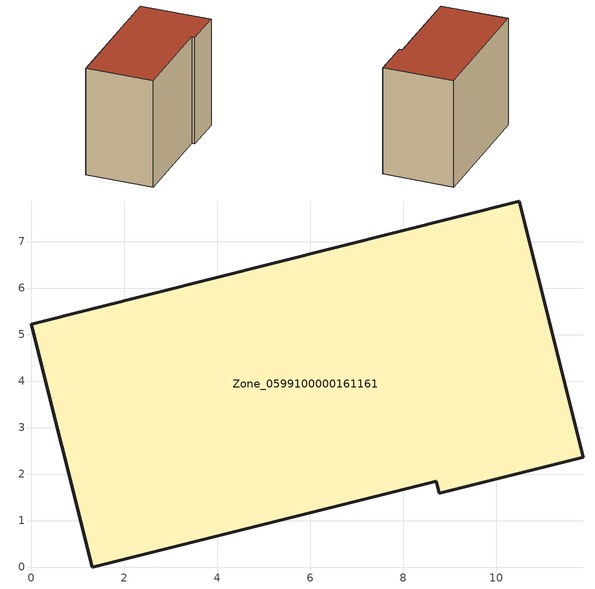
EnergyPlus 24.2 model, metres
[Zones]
Zone_0599100000161161
 floor ground (C_G): 8.71,1.84 1.31,0 0,5.22 10.49,7.87 11.87,2.36 8.77,1.59 z0
 wall outside (C_F): 10.49,7.87 0,5.22 1.31,0 8.71,1.84 8.77,1.59 11.87,2.36 10.49,7.87 z0:8.87
 roof outside (C_R): 8.77,1.59 11.87,2.36 10.49,7.87 0,5.22 1.31,0 8.71,1.84 z8.87
[BUILDING]
Pand.0599100000161161: North Axis=0; Terrain=City; Loads Convergence Tolerance Value=0.04; Temperature Convergence Tolerance Value=0.4; Solar Distribution=FullExterior; Maximum Number of Warmup Days=25; Minimum Number of Warmup Days=1
[Site:Location]
Rotterdam.The.Hague.AP_ZH_NLD Design_Conditions: Latitude=51.96; Longitude=4.45; Time Zone=1; Elevation=-4.5
[SITE:GROUNDTEMPERATURE:BUILDINGSURFACE]
18, 18, 18, 18, 18, 18, 18, 18, 18, 18, 18, 18
[MATERIAL] Thermal Absorptance=0.9; Solar Absorptance=0.7; Visible Absorptance=0.7
Name | Roughness | Thickness | Conductivity | Density | Specific Heat
G.TI.1975-1991 | MediumSmooth | 0.15 | 0.288461 | 540 | 1210
F.TI.1975-1991 | Rough | 0.3 | 0.230769 | 1920 | 840
R.TI.1975-1991 | MediumRough | 0.2 | 0.153846 | 1500 | 1000
[CONSTRUCTION]
C_G: G.TI.1975-1991
C_F: F.TI.1975-1991
C_R: R.TI.1975-1991
[ZONE]
Zone_0599100000161161: Type=1; Multiplier=1; Ceiling Height=Autocalculate; Volume=Autocalculate; Floor Area=autocalculate; Part of Total Floor Area=Yes
[ZONEINFILTRATION:DESIGNFLOWRATE]
Infil_Zone_0599100000161161: Zone or ZoneList or Space or SpaceList=Zone_0599100000161161; Schedule=AlwaysOn; Design Flow Rate Calculation Method=Flow/Area; Flow Rate per Floor Area=0.003; Constant Term Coefficient=1; Temperature Term Coefficient=0; Velocity Term Coefficient=0; Velocity Squared Term Coefficient=0
[HVACTEMPLATE:ZONE:IDEALLOADSAIRSYSTEM]
Zone_0599100000161161: Maximum Heating Supply Air Temperature=50; Minimum Cooling Supply Air Temperature=13; Maximum Heating Supply Air Humidity Ratio=0.0156; Minimum Cooling Supply Air Humidity Ratio=0.0077; Heating Limit=NoLimit; Cooling Limit=NoLimit; Dehumidification Control Type=ConstantSensibleHeatRatio; Cooling Sensible Heat Ratio=0.7; Dehumidification Setpoint=60; Humidification Control Type=None; Humidification Setpoint=30; Outdoor Air Method=None; Outdoor Air Flow Rate per Person=0.00944; Outdoor Air Flow Rate per Zone Floor Area=0; Outdoor Air Flow Rate per Zone=0; Demand Controlled Ventilation Type=None; Outdoor Air Economizer Type=NoEconomizer; Heat Recovery Type=None; Sensible Heat Recovery Effectiveness=0.7; Latent Heat Recovery Effectiveness=0.65
[ZONECONTROL:THERMOSTAT]
ThermostatControl_Zone_0599100000161161: Zone or ZoneList=Zone_0599100000161161; Control Type Schedule=DualSetpointControlType; Control 1=Thermostat_Zone_0599100000161161; Temperature Difference Between Cutout And Setpoint=0
[THERMOSTATSETPOINT:DUALSETPOINT]
Thermostat_Zone_0599100000161161: Heating Setpoint Temperature Schedule=HeatingSetpoint_Zone_0599100000161161; Cooling Setpoint Temperature Schedule=CoolingSetpoint_Zone_0599100000161161
[SCHEDULE:COMPACT]
HeatingSetpoint_Zone_0599100000161161: Through: 12/31, For: AllDays, Until: 24:00, 21
CoolingSetpoint_Zone_0599100000161161: Through: 12/31, For: AllDays, Until: 24:00, 24
DualSetpointControlType: Through: 12/31, For: AllDays, Until: 24:00, 4
AlwaysOn: Through: 12/31, For: AllDays, Until: 24:00, 1
